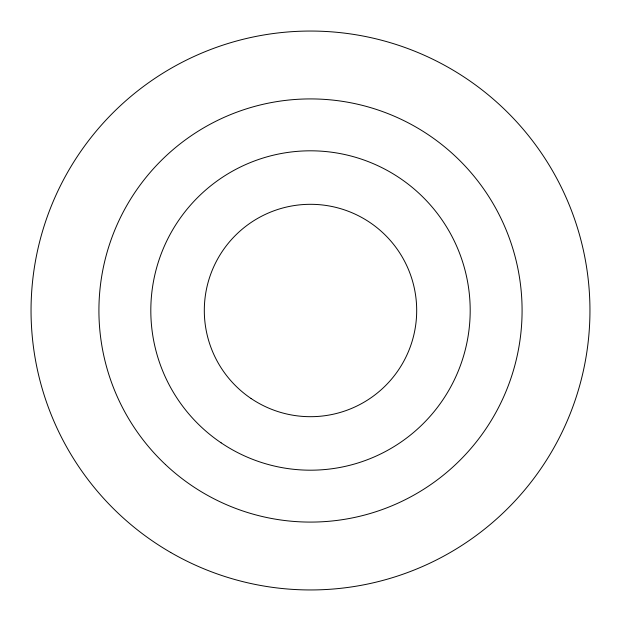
<?xml version="1.0" encoding="UTF-8"?>
<svg xmlns="http://www.w3.org/2000/svg" width="621" height="621" viewBox="0 0 621 621"><rect width="100%" height="100%" fill="white"/><g stroke="black" fill="none" stroke-linecap="round" stroke-linejoin="round"><path stroke-width="0.93" d="M170.775 552.511A279.45 279.45 0 0 0 589.95 310.5A279.45 279.45 0 0 0 170.775 68.489A279.45 279.45 0 0 0 170.775 552.511M251.07 398.503A106.191 106.191 0 0 0 416.427 317.968A106.191 106.191 0 0 0 264.003 215.029A106.191 106.191 0 0 0 251.07 398.503M165.458 464.547A211.582 211.582 0 0 0 516.431 359.085A211.582 211.582 0 0 0 249.611 107.868A211.582 211.582 0 0 0 165.458 464.547M221.13 442.835A159.682 159.682 0 0 0 469.794 321.732A159.682 159.682 0 0 0 240.583 166.933A159.682 159.682 0 0 0 221.13 442.835"/></g></svg>
